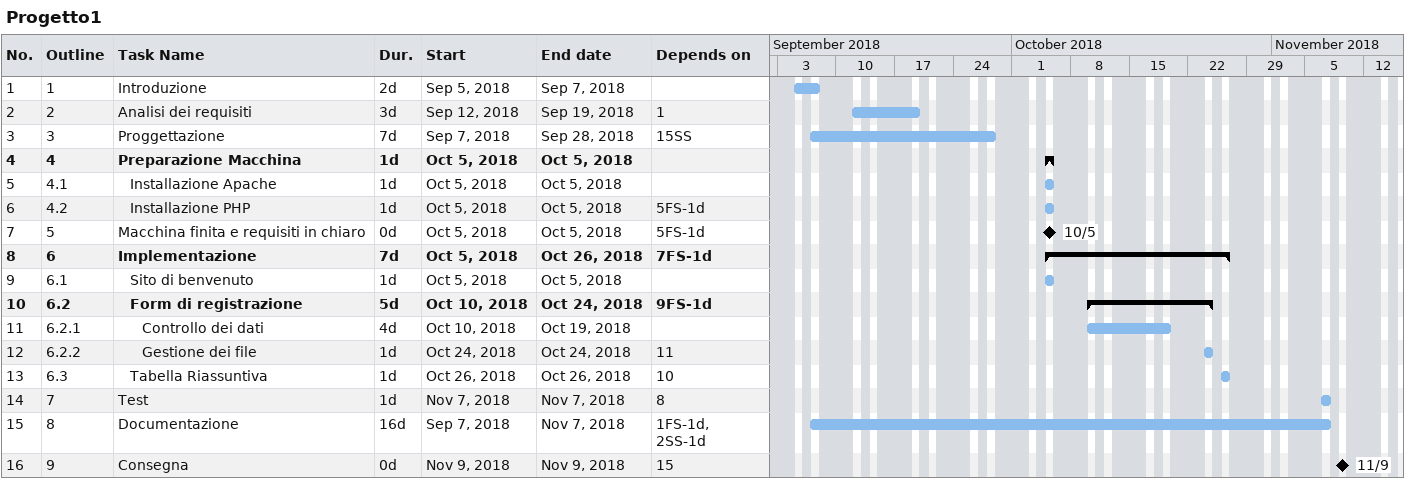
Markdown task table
Progetto1

| ID | WBS | Task | Duration | Start | Finish | Predecessors |
|---|---|---|---|---|---|---|
| 1 | 1 | Introduzione | 2d | 2018-09-05 | 2018-09-07 |  |
| 2 | 2 | Analisi dei requisiti | 3d | 2018-09-12 | 2018-09-19 | 1 |
| 3 | 3 | Proggettazione | 7d | 2018-09-07 | 2018-09-28 | 15SS |
| 4 | 4 | **Preparazione Macchina** | 1d | 2018-10-05 | 2018-10-05 |  |
| 5 | 4.1 | Installazione Apache | 1d | 2018-10-05 | 2018-10-05 |  |
| 6 | 4.2 | Installazione PHP | 1d | 2018-10-05 | 2018-10-05 | 5FS-1d |
| 7 | 5 | Macchina finita e requisiti in chiaro | 0d | 2018-10-05 | 2018-10-05 | 5FS-1d |
| 8 | 6 | **Implementazione** | 7d | 2018-10-05 | 2018-10-26 | 7FS-1d |
| 9 | 6.1 | Sito di benvenuto | 1d | 2018-10-05 | 2018-10-05 |  |
| 10 | 6.2 | **Form di registrazione** | 5d | 2018-10-10 | 2018-10-24 | 9FS-1d |
| 11 | 6.2.1 | Controllo dei dati | 4d | 2018-10-10 | 2018-10-19 |  |
| 12 | 6.2.2 | Gestione dei file | 1d | 2018-10-24 | 2018-10-24 | 11 |
| 13 | 6.3 | Tabella Riassuntiva | 1d | 2018-10-26 | 2018-10-26 | 10 |
| 14 | 7 | Test | 1d | 2018-11-07 | 2018-11-07 | 8 |
| 15 | 8 | Documentazione | 16d | 2018-09-07 | 2018-11-07 | 1FS-1d, 2SS-1d |
| 16 | 9 | Consegna | 0d | 2018-11-09 | 2018-11-09 | 15 |
